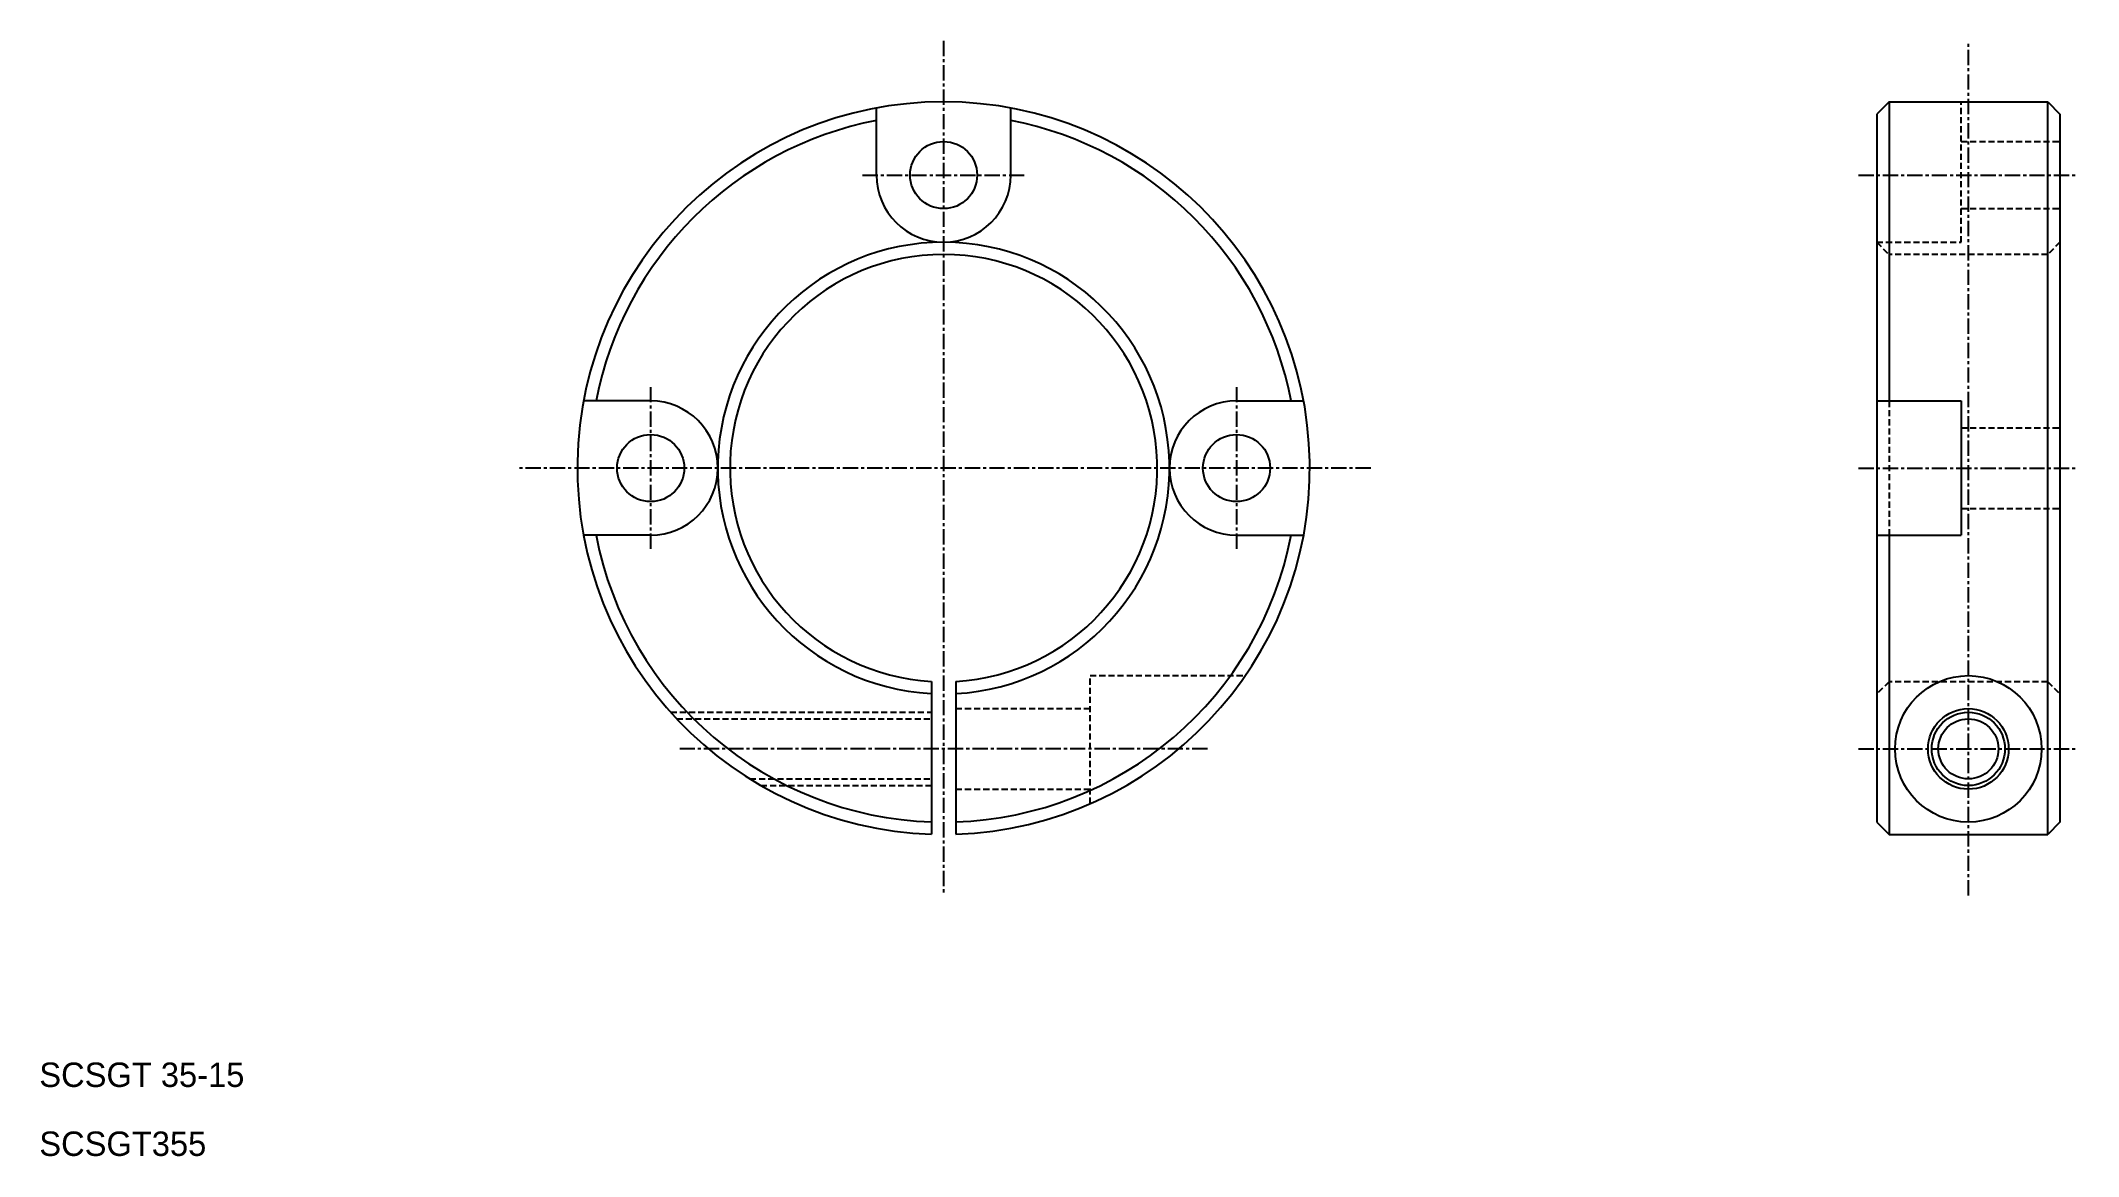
# Model space of a CAD drawing. Extents: x 57 to 224, y 52 to 143.
import ezdxf

# ---------------------------------------------------------------- set-up
doc = ezdxf.new("R2010")
doc.units = 0
doc.linetypes.add('CENTER', pattern=[2, 1.25, -0.25, 0.25, -0.25])
doc.linetypes.add('DASHED', pattern=[0.75, 0.5, -0.25])
doc.layers.get('0').update_dxf_attribs({"linetype": 'CONTINUOUS'})
doc.layers.add('CENTER', color=1, linetype='CENTER')

msp = doc.modelspace()

# ---------------------------------------------------------------- linework, layer by layer
at = {"color": 7, "linetype": 'CONTINUOUS'}
for p, q in [((125.87, 132.28), (125.87, 137.77)), ((136.87, 132.28), (136.87, 137.77)), ((208.82, 138.28), (207.82, 137.28)), ((207.82, 137.28), (207.82, 79.28)), ((208.82, 138.28), (221.82, 138.28)), ((208.82, 138.28), (208.82, 113.78)), ((221.82, 78.28), (221.82, 138.28)), ((221.82, 138.28), (222.82, 137.28)), ((222.82, 137.28), (222.82, 79.28)), ((107.37, 113.78), (101.87, 113.78)), ((155.37, 113.78), (160.86, 113.78)), ((207.82, 113.78), (214.72, 113.78)), ((214.72, 113.78), (214.72, 102.78)), ((107.37, 102.78), (101.87, 102.78)), ((155.37, 102.78), (160.86, 102.78)), ((207.82, 102.78), (214.72, 102.78)), ((208.82, 102.78), (208.82, 78.28)), ((130.37, 90.81), (130.37, 78.3)), ((132.37, 90.81), (132.37, 78.3)), ((207.82, 79.28), (208.82, 78.28)), ((222.82, 79.28), (221.82, 78.28)), ((208.82, 78.28), (221.82, 78.28))]:
    msp.add_line(p, q, dxfattribs=at)
at = {"color": 3, "linetype": 'DASHED'}
for p, q in [((214.72, 126.78), (214.72, 138.28)), ((214.72, 135.03), (222.82, 135.03)), ((214.72, 129.53), (222.82, 129.53)), ((207.82, 126.78), (208.82, 125.78)), ((207.82, 126.78), (214.72, 126.78)), ((221.82, 125.78), (208.82, 125.78)), ((208.82, 125.78), (208.82, 90.78)), ((222.82, 126.78), (221.82, 125.78)), ((221.82, 90.78), (221.82, 125.78)), ((214.72, 111.58), (222.82, 111.58)), ((214.72, 104.98), (222.82, 104.98)), ((143.37, 80.79), (143.37, 91.28)), ((143.37, 91.28), (156.08, 91.28)), ((208.82, 90.78), (207.82, 89.78)), ((221.82, 90.78), (208.82, 90.78)), ((221.82, 90.78), (222.82, 89.78)), ((132.37, 88.58), (143.37, 88.58)), ((109.01, 88.28), (130.37, 88.28)), ((109.5, 87.74), (130.37, 87.74)), ((115.5, 82.82), (130.37, 82.82)), ((116.4, 82.28), (130.37, 82.28)), ((132.37, 81.98), (143.37, 81.98))]:
    msp.add_line(p, q, dxfattribs=at)
at = {"color": 7, "linetype": 'CONTINUOUS'}
for centre, radius in [((131.37, 132.28), 2.75), ((107.37, 108.28), 2.75), ((155.37, 108.28), 2.75), ((215.32, 85.28), 6), ((215.32, 85.28), 3.3), ((215.32, 85.28), 2.46)]:
    msp.add_circle(centre, radius, dxfattribs=at)
at = {"color": 3, "linetype": 'CONTINUOUS'}
msp.add_circle((215.32, 85.28), 3, dxfattribs=at)
at = {"color": 7, "linetype": 'CONTINUOUS'}
for centre, radius, start, end in [((131.37, 108.28), 30, 271.9102, 268.0898), ((131.37, 108.28), 29, 100.9327, 169.0673), ((131.37, 108.28), 29, 10.9327, 79.0673), ((131.37, 132.28), 5.5, 180, 0), ((131.37, 108.28), 18.5, 273.0986, 266.7242), ((131.37, 108.28), 17.5, 273.2758, 266.7242), ((107.37, 108.28), 5.5, 270, 90), ((155.37, 108.28), 5.5, 90, 270), ((131.37, 108.28), 29, 190.9327, 268.0898), ((131.37, 108.28), 29, 271.9102, 349.0673)]:
    msp.add_arc(centre, radius, start, end, dxfattribs=at)
at = {"layer": 'CENTER', "color": 1, "linetype": 'CENTER'}
for p, q in [((131.37, 143.28), (131.37, 73.28)), ((215.32, 73.28), (215.32, 143.28)), ((124.73, 132.28), (138, 132.28)), ((206.32, 132.28), (224.32, 132.28)), ((107.37, 114.92), (107.37, 101.65)), ((155.37, 114.92), (155.37, 101.65)), ((166.37, 108.28), (96.37, 108.28)), ((206.32, 108.28), (224.32, 108.28)), ((152.98, 85.28), (109.75, 85.28)), ((206.32, 85.28), (224.32, 85.28))]:
    msp.add_line(p, q, dxfattribs=at)

# ---------------------------------------------------------------- texts
at = {"color": 7, "linetype": 'CONTINUOUS'}
for s, p in [('SCSGT 35-15', (57.29, 57.59)), ('SCSGT355', (57.29, 51.94))]:
    msp.add_text(s, height=2, dxfattribs=at).set_placement(p)

doc.saveas('drawing.dxf')
